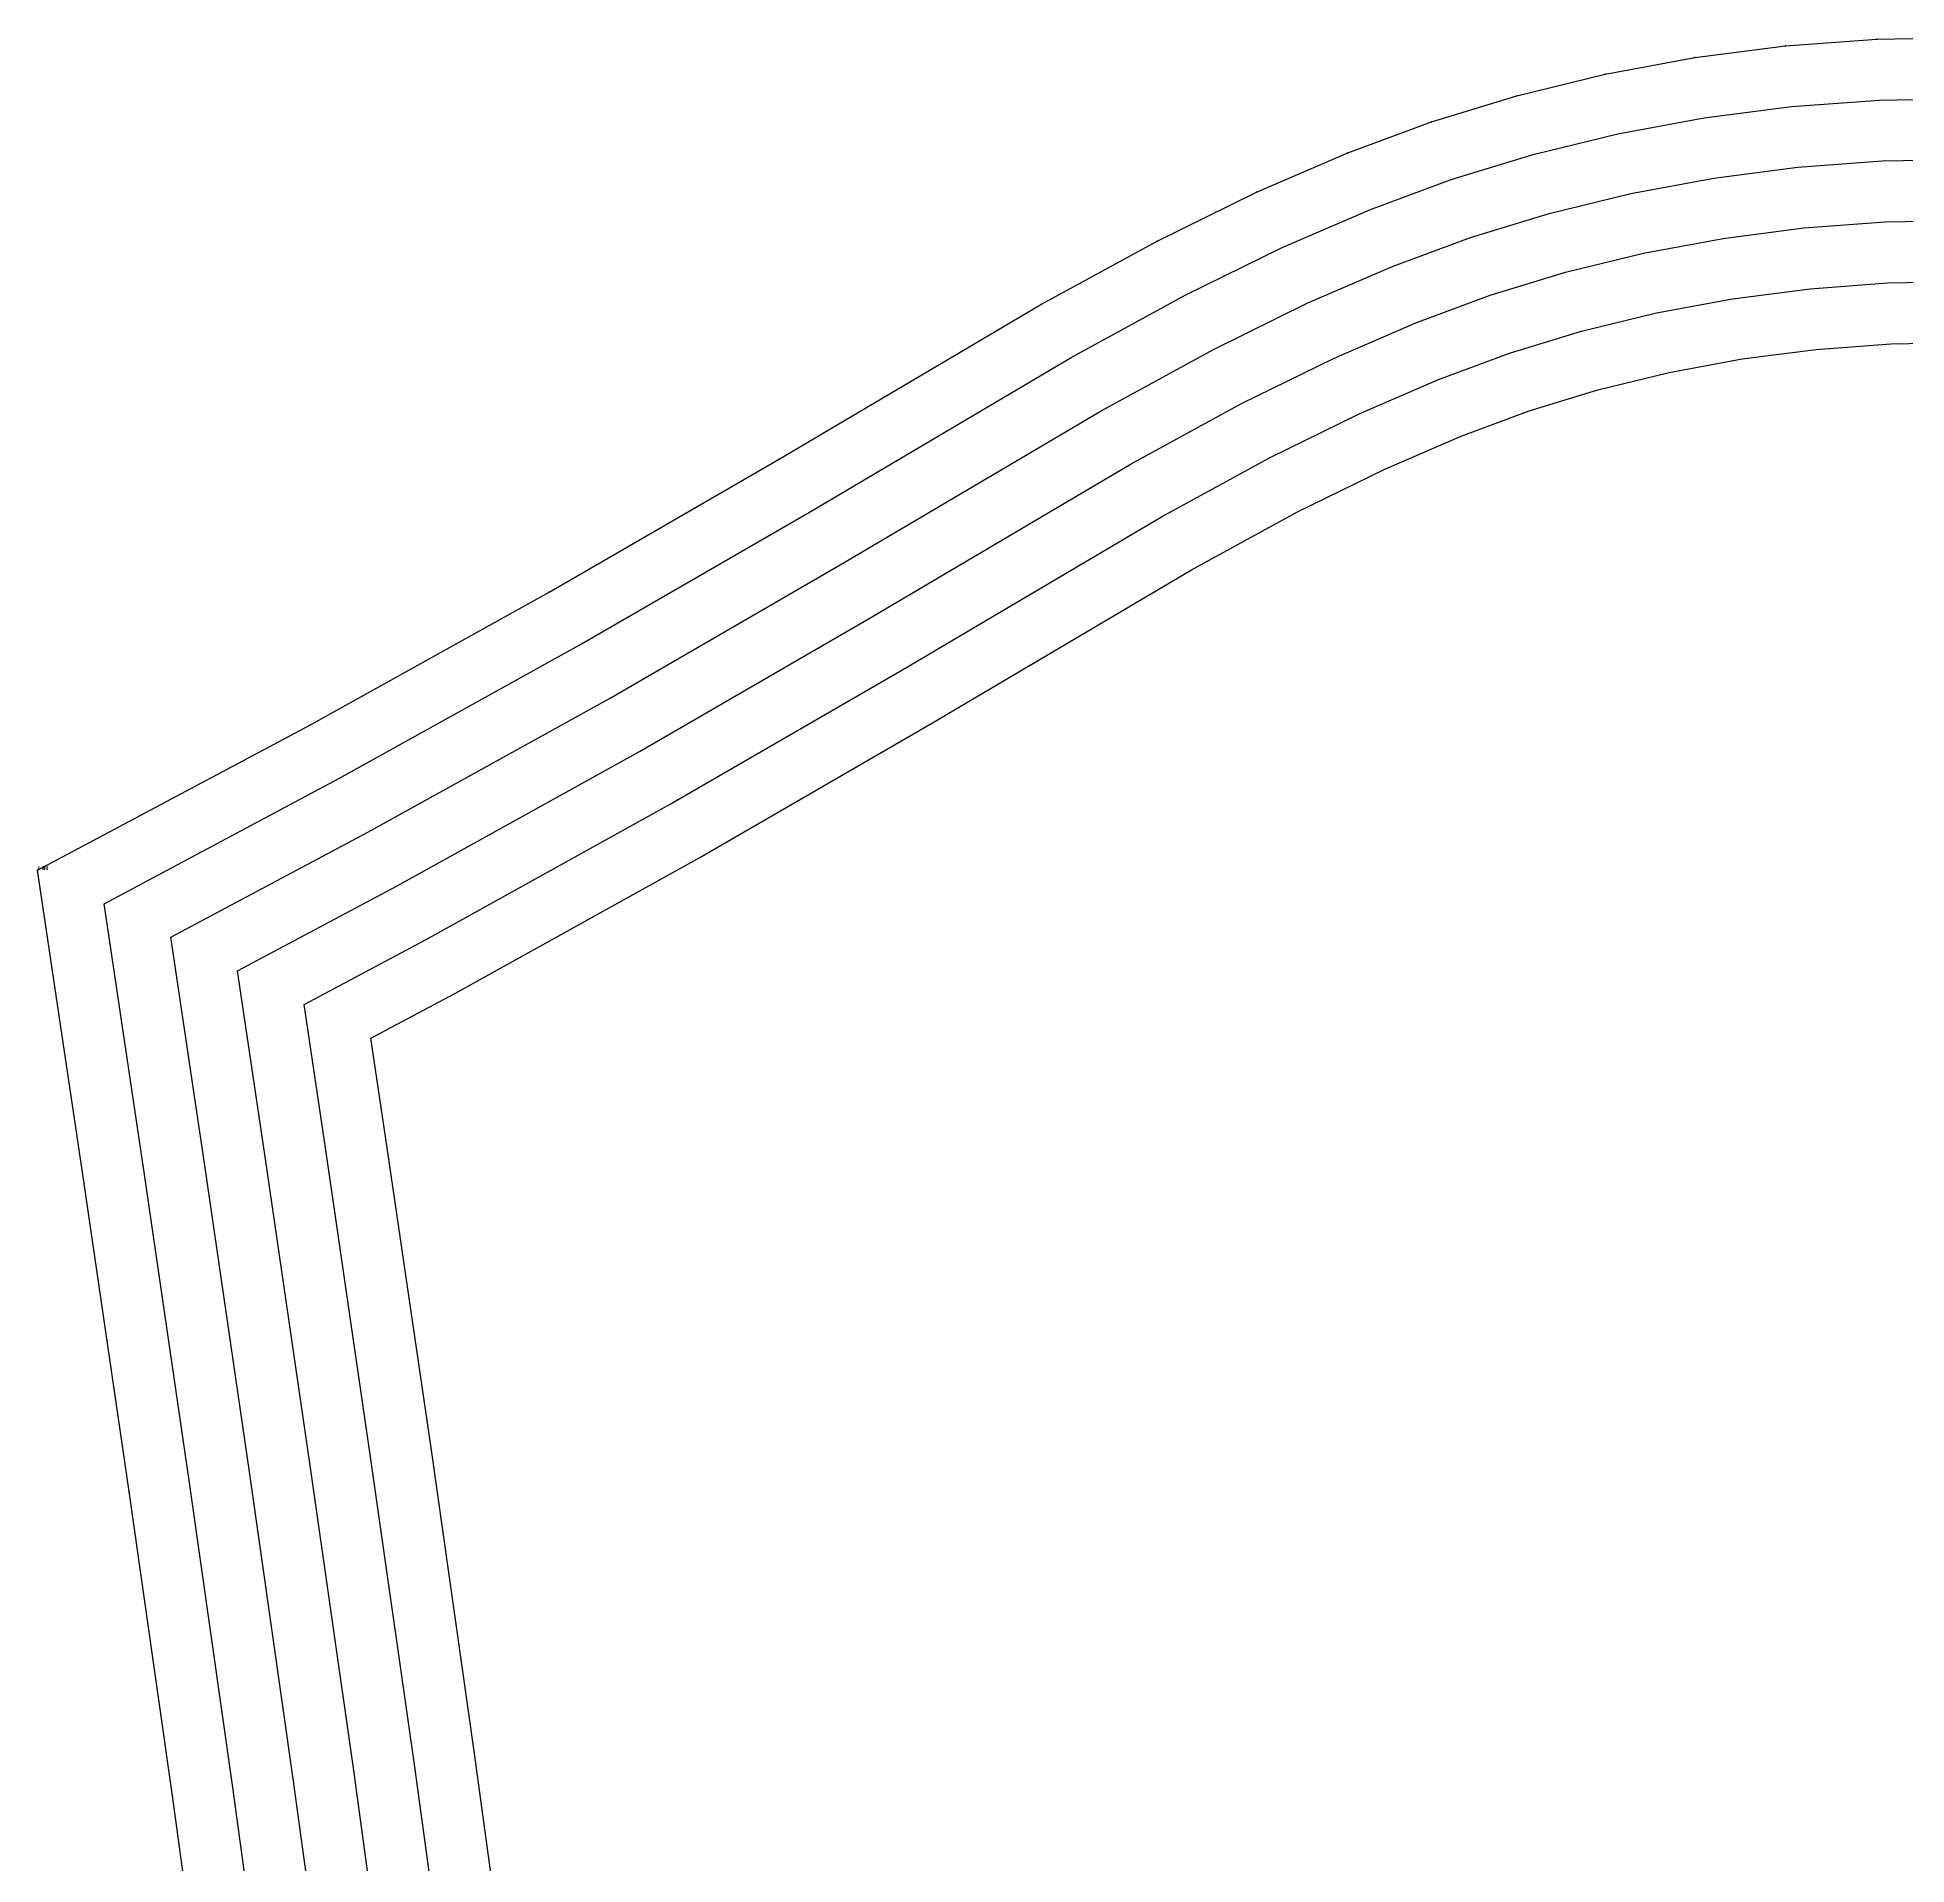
# Model space of a CAD drawing. Header units: millimetres. Extents: x 0 to 359, y -7 to 173.
# Drawn here: x 0 to 91.9, y 83.1 to 173 of the extents above; entities that cross this region are included whole.
import ezdxf

# ---------------------------------------------------------------- set-up
doc = ezdxf.new("R2010")
doc.units = ezdxf.units.MM
for name, color, linetype in [('1', 7, 'Continuous'), ('2', 7, 'Continuous'), ('3', 7, 'Continuous'), ('8', 7, 'Continuous')]:
    doc.layers.add(name, color=color, linetype=linetype)
doc.styles.get("Standard").update_dxf_attribs({"font": 'arial.ttf'})

msp = doc.modelspace()

# ---------------------------------------------------------------- linework, layer by layer
at = {"layer": '1', "color": 1}
msp.add_lwpolyline([(8.709, 71.412), (6.639, 86.498), (4.51, 101.461), (2.296, 116.611), (0, 132.019), (13.389, 139.153), (25.169, 145.686), (36.445, 152.214), (49.345, 159.829), (55.061, 162.947), (59.952, 165.355), (64.428, 167.292), (68.553, 168.816), (72.748, 170.099), (77.087, 171.158), (81.494, 171.975), (85.951, 172.551), (90.44, 172.884), (94.883, 172.966)], dxfattribs=at)
at = {"layer": '2'}
msp.add_point((0, 132.019), dxfattribs=at)
msp.add_point((0, 132.019), dxfattribs=at)
at = {"layer": '3'}
for p in [(90.44, 172.884), (90.44, 172.884), (81.494, 171.975), (81.494, 171.975), (85.951, 172.551), (85.951, 172.551), (77.087, 171.158), (77.087, 171.158), (72.748, 170.099), (72.748, 170.099), (68.553, 168.816), (68.553, 168.816), (64.428, 167.292), (64.428, 167.292), (59.952, 165.355), (59.952, 165.355), (55.061, 162.947), (55.061, 162.947), (49.345, 159.829), (49.345, 159.829), (36.445, 152.214), (36.445, 152.214), (25.169, 145.686), (25.169, 145.686), (13.389, 139.153), (13.389, 139.153), (2.296, 116.611), (2.296, 116.611), (4.51, 101.461), (4.51, 101.461), (6.639, 86.498), (6.639, 86.498)]:
    msp.add_point(p, dxfattribs=at)
at = {"layer": '8', "color": 1}
msp.add_lwpolyline([(12.51, 24.951), (12.384, 30.936), (12.016, 39.717), (11.427, 47.759), (10.388, 57.92), (8.709, 71.412), (6.639, 86.498), (4.51, 101.461), (2.296, 116.611), (0, 132.019), (13.389, 139.153), (25.169, 145.686), (36.445, 152.214), (49.345, 159.829), (55.061, 162.947), (59.952, 165.355), (64.428, 167.292), (68.553, 168.816), (72.748, 170.099), (77.087, 171.158), (81.494, 171.975), (85.951, 172.551), (90.44, 172.884), (94.883, 172.966)], dxfattribs=at)
at = {"layer": '8'}
for points in [[(11.683, 71.801), (9.61, 86.913), (7.479, 101.889), (5.263, 117.049), (3.279, 130.367), (14.822, 136.517), (26.648, 143.076), (37.959, 149.624), (50.826, 157.219), (56.442, 160.283), (61.211, 162.631), (65.545, 164.506), (69.512, 165.973), (73.543, 167.205), (77.717, 168.224), (81.96, 169.011), (86.254, 169.565), (90.578, 169.886), (94.853, 169.965)], [(14.658, 72.19), (12.581, 87.329), (10.448, 102.317), (8.231, 117.487), (6.558, 128.715), (16.254, 133.881), (28.127, 140.465), (39.473, 147.034), (52.307, 154.61), (57.824, 157.62), (62.47, 159.907), (66.662, 161.721), (70.471, 163.129), (74.338, 164.311), (78.347, 165.289), (82.426, 166.046), (86.557, 166.579), (90.717, 166.888), (94.823, 166.964)], [(17.633, 72.579), (15.552, 87.744), (13.418, 102.745), (11.199, 117.925), (9.838, 127.063), (17.687, 131.246), (29.606, 137.855), (40.988, 144.444), (53.789, 152.001), (59.205, 154.956), (63.729, 157.183), (67.778, 158.935), (71.43, 160.285), (75.133, 161.417), (78.977, 162.355), (82.892, 163.081), (86.86, 163.594), (90.856, 163.89), (94.793, 163.963)], [(20.608, 72.968), (18.523, 88.159), (16.387, 103.174), (14.167, 118.363), (13.117, 125.411), (19.12, 128.61), (31.085, 135.245), (42.502, 141.854), (55.27, 149.392), (60.587, 152.292), (64.988, 154.459), (68.895, 156.149), (72.39, 157.441), (75.927, 158.523), (79.607, 159.421), (83.358, 160.116), (87.164, 160.608), (90.995, 160.892), (94.763, 160.962)], [(23.582, 73.358), (21.494, 88.574), (19.356, 103.602), (17.135, 118.801), (16.396, 123.759), (20.553, 125.974), (32.565, 132.635), (44.016, 139.264), (56.751, 146.782), (61.968, 149.628), (66.247, 151.735), (70.012, 153.364), (73.349, 154.597), (76.722, 155.628), (80.236, 156.486), (83.824, 157.152), (87.467, 157.622), (91.134, 157.894), (94.733, 157.961)]]:
    msp.add_lwpolyline(points, dxfattribs=at)

# ---------------------------------------------------------------- texts
at = {"layer": '2'}
for s in ['# 39', '# 48']:
    msp.add_text(s, height=0.2, dxfattribs=at).set_placement((0, 132.019))

doc.saveas('drawing.dxf')
